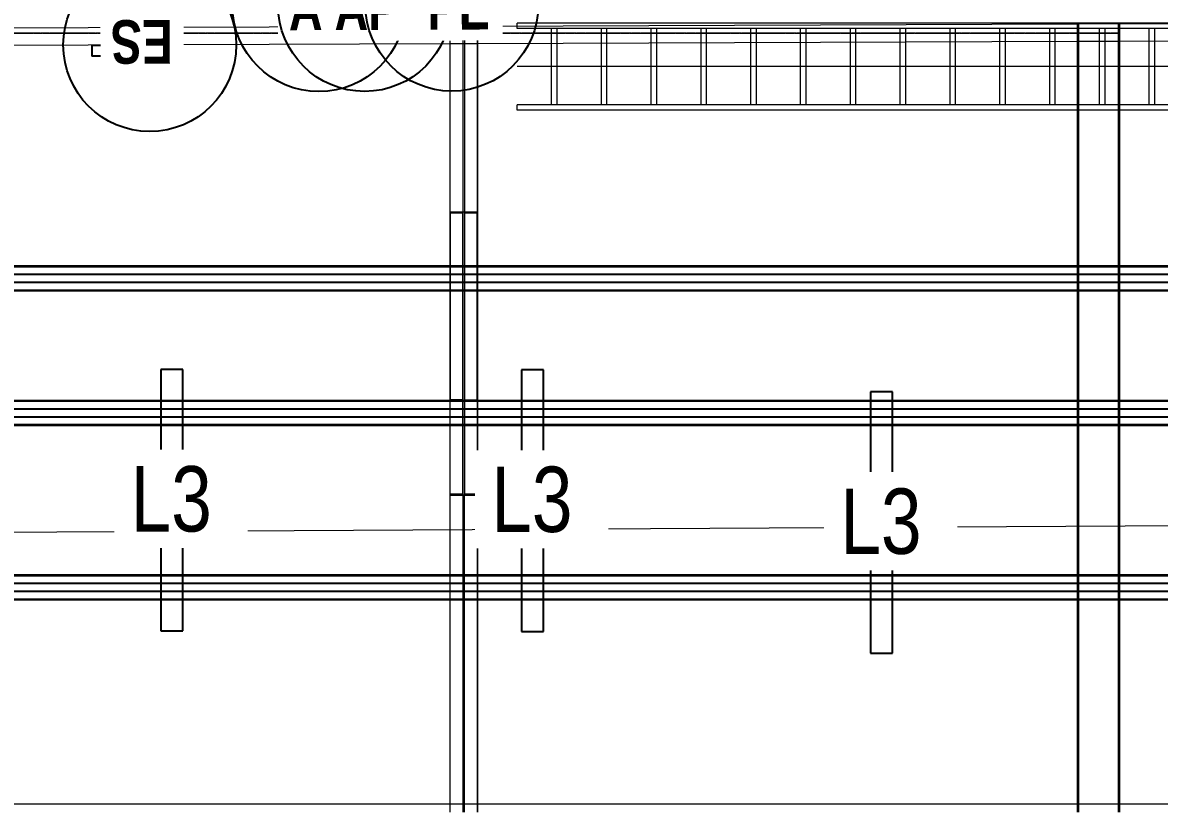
# Model space of a CAD drawing. Header units: centimetres. Extents: x -1906 to 5208, y -261 to 2955.
# Drawn here: x 2541 to 3063, y 2030 to 2389 of the extents above; entities that cross this region are included whole.
import ezdxf

# ---------------------------------------------------------------- set-up
doc = ezdxf.new("R2010")
doc.units = ezdxf.units.CM
doc.linetypes.add('_Overhead_2_', pattern=[0.47625, 0.3175, -0.15875])
for name, color, linetype, lineweight in [('A-ANNO-NOTE', 7, 'Continuous', 18), ('A-FLOR', 7, 'Continuous', 18), ('A-WALL', 7, 'Continuous', 18), ('E-CABL-TRAY', 7, 'Continuous', 18), ('E-CABL-TRAY-CNTR', 7, 'Continuous', 18), ('E-LITE-EQPM', 7, 'Continuous', 18), ('E-LITE-EQPM-IDEN', 7, 'Continuous', 18), ('I-WALL', 7, 'Continuous', 9), ('M-EQPM', 7, 'Continuous', 18), ('P-PIPE', 7, 'Continuous', 18), ('S-BEAM', 7, 'Continuous', 18), ('S-COLS', 7, 'Continuous', 18)]:
    doc.layers.add(name, color=color, linetype=linetype, lineweight=lineweight)
doc.styles.add('Arial_1', font='arial.ttf', dxfattribs={"width": 0.8, "height": 30})
doc.styles.add('Century Gothic_B_1', font='GOTHICB.TTF', dxfattribs={"width": 0.8, "height": 20})

# ---------------------------------------------------------------- blocks, each defined once
blk = doc.blocks.new('Costanera Perfil Z - Parametrizado - h_22cm-1718325-Planta Bodega almacenamiento insumos')
at = {"layer": 'S-BEAM', "color": 254, "lineweight": 9, "true_color": 0xcccccc}
for p, q in [((-5.84, 4686.98), (-5.84, 1495.86)), ((-5.54, 4686.98), (-5.54, 1495.86)), ((-5.5, 1495.86), (-5.5, 4686.98)), ((-5.26, 4686.98), (-5.26, 1495.86)), ((-2.01, 4686.98), (-2.01, 1568.73)), ((-1.67, 4686.98), (-1.67, 1568.73)), ((1.67, 4686.98), (1.67, 1495.86)), ((2.01, 4686.98), (2.01, 1495.86)), ((5.26, 4686.98), (5.26, 1568.73)), ((5.5, 4686.98), (5.5, 1568.73)), ((5.54, 4686.98), (5.54, 1568.73)), ((5.84, 4686.98), (5.84, 1568.73))]:
    blk.add_line(p, q, dxfattribs=at)
blk = doc.blocks.new('Costanera Perfil Z - Parametrizado - h_22cm-1724293-Planta Bodega almacenamiento insumos')
at = {"layer": 'S-BEAM', "color": 254, "lineweight": 9, "true_color": 0xcccccc}
for p, q in [((5.84, -399.29), (5.84, -1162.03)), ((5.84, -1162.03), (5.84, -1174.53)), ((5.84, -1174.53), (5.84, -1961.12))]:
    blk.add_line(p, q, dxfattribs=at)
blk = doc.blocks.new('Costanera Perfil Z - Parametrizado - h_22cm-V76-Planta Bodega almacenamiento insumos')
at = {"layer": 'S-BEAM', "color": 254, "lineweight": 9, "true_color": 0xcccccc}
for p, q in [((-5.84, 464.58), (-5.84, -2653.67)), ((-5.54, 464.58), (-5.54, -2653.67)), ((-5.5, -2653.67), (-5.5, 464.58)), ((-5.26, 464.58), (-5.26, -2653.67)), ((1.67, 464.58), (1.67, -2653.67)), ((2.01, 464.58), (2.01, -2653.67)), ((-2.01, -399.29), (-2.01, -1162.03)), ((-1.67, -399.29), (-1.67, -1162.03)), ((5.26, -399.29), (5.26, -1162.03)), ((5.5, -399.29), (5.5, -1162.03)), ((5.54, -399.29), (5.54, -1961.12)), ((5.84, -399.29), (5.84, -1961.12)), ((-2.01, -1162.03), (-2.01, -1174.53)), ((-1.67, -1162.03), (-1.67, -1174.53)), ((5.26, -1162.03), (5.26, -1174.53)), ((5.5, -1162.03), (5.5, -1174.53)), ((-2.01, -1174.53), (-2.01, -1961.12)), ((-1.67, -1174.53), (-1.67, -1961.12)), ((5.26, -1174.53), (5.26, -1449.93)), ((5.5, -1174.53), (5.5, -1449.93)), ((5.26, -1450.43), (5.26, -1961.12)), ((5.5, -1450.43), (5.5, -1961.12))]:
    blk.add_line(p, q, dxfattribs=at)
blk = doc.blocks.new('PQ_RVR_EST-01_ZZ_ZZ_MO_T_A_rvt-2-Planta Bodega almacenamiento insumos')
at = {"layer": 'S-BEAM', "color": 254, "lineweight": 9, "true_color": 0xcccccc}
for p, q in [((-3353.1, 2277.18), (-3353.1, 2423.81)), ((-3353.1, 2277.18), (-3353.1, 2423.81)), ((-3347.2, 2277.18), (-3347.2, 2423.81)), ((-3346.49, 2423.81), (-3346.49, 2277.18)), ((-3340.6, 2423.81), (-3340.6, 2277.18)), ((-3340.6, 2277.18), (-3340.6, 2423.81)), ((-3347.2, 2277.18), (-3347.2, 2388.89)), ((-3346.49, 2388.89), (-3346.49, 2277.18)), ((-3353.1, 2273.36), (-3353.1, 2277.18)), ((-3353.1, 2273.36), (-3353.1, 2277.18)), ((-3347.2, 2273.36), (-3347.2, 2277.18)), ((-3347.2, 2273.36), (-3347.2, 2277.18)), ((-3346.49, 2277.18), (-3346.49, 2273.36)), ((-3346.49, 2277.18), (-3346.49, 2273.36)), ((-3340.6, 2277.18), (-3340.6, 2273.36)), ((-3340.6, 2273.36), (-3340.6, 2277.18)), ((-3353.1, 2273.01), (-3353.1, 2273.36)), ((-3353.1, 2273.01), (-3353.1, 2273.36)), ((-3353.1, 2269.68), (-3353.1, 2273.01)), ((-3353.1, 2269.68), (-3353.1, 2273.01)), ((-3353.1, 2269.33), (-3353.1, 2269.68)), ((-3353.1, 2269.33), (-3353.1, 2269.68)), ((-3353.1, 2265.5), (-3353.1, 2269.33)), ((-3353.1, 2265.5), (-3353.1, 2269.33)), ((-3347.2, 2273.01), (-3347.2, 2273.36)), ((-3347.2, 2273.01), (-3347.2, 2273.36)), ((-3347.2, 2269.68), (-3347.2, 2273.01)), ((-3347.2, 2269.68), (-3347.2, 2273.01)), ((-3347.2, 2269.33), (-3347.2, 2269.68)), ((-3347.2, 2269.33), (-3347.2, 2269.68)), ((-3347.2, 2265.5), (-3347.2, 2269.33)), ((-3347.2, 2265.5), (-3347.2, 2269.33)), ((-3346.49, 2273.36), (-3346.49, 2273.01)), ((-3346.49, 2273.36), (-3346.49, 2273.01)), ((-3346.49, 2273.01), (-3346.49, 2269.68)), ((-3346.49, 2273.01), (-3346.49, 2269.68)), ((-3346.49, 2269.68), (-3346.49, 2269.33)), ((-3346.49, 2269.68), (-3346.49, 2269.33)), ((-3346.49, 2269.33), (-3346.49, 2265.5)), ((-3346.49, 2269.33), (-3346.49, 2265.5)), ((-3340.6, 2273.36), (-3340.6, 2273.01)), ((-3340.6, 2273.01), (-3340.6, 2273.36)), ((-3340.6, 2273.01), (-3340.6, 2269.68)), ((-3340.6, 2269.68), (-3340.6, 2273.01)), ((-3340.6, 2269.68), (-3340.6, 2269.33)), ((-3340.6, 2269.33), (-3340.6, 2269.68)), ((-3340.6, 2269.33), (-3340.6, 2265.5)), ((-3340.6, 2265.5), (-3340.6, 2269.33)), ((-3353.1, 2215.44), (-3353.1, 2265.5)), ((-3353.1, 2215.44), (-3353.1, 2265.5)), ((-3347.2, 2215.44), (-3347.2, 2265.5)), ((-3347.2, 2215.44), (-3347.2, 2265.5)), ((-3346.49, 2265.5), (-3346.49, 2215.44)), ((-3346.49, 2265.5), (-3346.49, 2215.44)), ((-3340.6, 2265.5), (-3340.6, 2215.44)), ((-3340.6, 2215.44), (-3340.6, 2265.5)), ((-3353.1, 2211.62), (-3353.1, 2215.44)), ((-3353.1, 2211.62), (-3353.1, 2215.44)), ((-3353.1, 2211.27), (-3353.1, 2211.62)), ((-3353.1, 2211.27), (-3353.1, 2211.62)), ((-3347.2, 2211.62), (-3347.2, 2215.44)), ((-3347.2, 2211.62), (-3347.2, 2215.44)), ((-3347.2, 2211.27), (-3347.2, 2211.62)), ((-3347.2, 2211.27), (-3347.2, 2211.62)), ((-3346.49, 2215.44), (-3346.49, 2211.62)), ((-3346.49, 2215.44), (-3346.49, 2211.62)), ((-3346.49, 2211.62), (-3346.49, 2211.27)), ((-3346.49, 2211.62), (-3346.49, 2211.27)), ((-3340.6, 2215.44), (-3340.6, 2211.62)), ((-3340.6, 2211.62), (-3340.6, 2215.44)), ((-3340.6, 2211.62), (-3340.6, 2211.27)), ((-3340.6, 2211.27), (-3340.6, 2211.62)), ((-3353.1, 2207.94), (-3353.1, 2211.27)), ((-3353.1, 2207.94), (-3353.1, 2211.27)), ((-3353.1, 2207.59), (-3353.1, 2207.94)), ((-3353.1, 2207.59), (-3353.1, 2207.94)), ((-3353.1, 2203.76), (-3353.1, 2207.59)), ((-3353.1, 2203.76), (-3353.1, 2207.59)), ((-3347.2, 2207.94), (-3347.2, 2211.27)), ((-3347.2, 2207.94), (-3347.2, 2211.27)), ((-3347.2, 2207.59), (-3347.2, 2207.94)), ((-3347.2, 2207.59), (-3347.2, 2207.94)), ((-3347.2, 2203.76), (-3347.2, 2207.59)), ((-3347.2, 2203.76), (-3347.2, 2207.59)), ((-3346.49, 2211.27), (-3346.49, 2207.94)), ((-3346.49, 2211.27), (-3346.49, 2207.94)), ((-3346.49, 2207.94), (-3346.49, 2207.59)), ((-3346.49, 2207.94), (-3346.49, 2207.59)), ((-3346.49, 2207.59), (-3346.49, 2203.76)), ((-3346.49, 2207.59), (-3346.49, 2203.76)), ((-3340.6, 2211.27), (-3340.6, 2207.94)), ((-3340.6, 2207.94), (-3340.6, 2211.27)), ((-3340.6, 2207.94), (-3340.6, 2207.59)), ((-3340.6, 2207.59), (-3340.6, 2207.94)), ((-3340.6, 2207.59), (-3340.6, 2203.76)), ((-3340.6, 2203.76), (-3340.6, 2207.59)), ((-3353.1, 2171.94), (-3353.1, 2203.76)), ((-3353.1, 2171.94), (-3353.1, 2203.76)), ((-3347.2, 2171.94), (-3347.2, 2203.76)), ((-3347.2, 2171.94), (-3347.2, 2203.76)), ((-3346.49, 2203.76), (-3346.49, 2171.94)), ((-3346.49, 2203.76), (-3346.49, 2171.94)), ((-3340.6, 2203.76), (-3340.6, 2171.94)), ((-3340.6, 2171.94), (-3340.6, 2203.76)), ((-3353.1, 2171.94), (-3340.6, 2171.94)), ((-3347.2, 2171.94), (-3353.1, 2171.94)), ((-3353.1, 2135.51), (-3353.1, 2171.94)), ((-3353.1, 2171.94), (-3347.2, 2171.94)), ((-3347.2, 2171.94), (-3353.1, 2171.94)), ((-3353.1, 2171.94), (-3347.2, 2171.94)), ((-3340.6, 2171.94), (-3353.1, 2171.94)), ((-3353.1, 2135.51), (-3353.1, 2171.94)), ((-3353.1, 2135.51), (-3353.1, 2171.94)), ((-3353.1, 2135.51), (-3353.1, 2171.94)), ((-3346.49, 2171.94), (-3347.2, 2171.94)), ((-3347.2, 2171.94), (-3346.49, 2171.94)), ((-3347.2, 2135.51), (-3347.2, 2171.94)), ((-3347.2, 2135.51), (-3347.2, 2171.94)), ((-3340.6, 2171.94), (-3346.49, 2171.94)), ((-3346.49, 2171.94), (-3340.6, 2171.94)), ((-3340.6, 2171.94), (-3346.49, 2171.94)), ((-3346.49, 2171.94), (-3340.6, 2171.94)), ((-3346.49, 2135.51), (-3346.49, 2171.94)), ((-3346.49, 2135.51), (-3346.49, 2171.94)), ((-3340.6, 2171.94), (-3340.6, 2135.51)), ((-3340.6, 2135.51), (-3340.6, 2171.94)), ((-3340.6, 2135.51), (-3340.6, 2171.94)), ((-3340.6, 2135.51), (-3340.6, 2171.94)), ((-3353.1, 2135.22), (-3353.1, 2135.51)), ((-3353.1, 2131.68), (-3353.1, 2135.51)), ((-3353.1, 2131.68), (-3353.1, 2135.51)), ((-3353.1, 2135.22), (-3353.1, 2135.51)), ((-3353.1, 2131.68), (-3353.1, 2135.22)), ((-3353.1, 2131.68), (-3353.1, 2135.22)), ((-3347.2, 2131.68), (-3347.2, 2135.51)), ((-3347.2, 2135.22), (-3347.2, 2135.51)), ((-3347.2, 2131.68), (-3347.2, 2135.22)), ((-3346.49, 2135.22), (-3346.49, 2135.51)), ((-3346.49, 2131.68), (-3346.49, 2135.51)), ((-3346.49, 2131.68), (-3346.49, 2135.22)), ((-3340.6, 2135.51), (-3340.6, 2135.22)), ((-3340.6, 2135.22), (-3340.6, 2135.51)), ((-3340.6, 2131.68), (-3340.6, 2135.51)), ((-3340.6, 2131.68), (-3340.6, 2135.51)), ((-3340.6, 2135.22), (-3340.6, 2131.68)), ((-3340.6, 2131.68), (-3340.6, 2135.22)), ((-3353.1, 2131.34), (-3353.1, 2131.68)), ((-3353.1, 2131.34), (-3353.1, 2131.68)), ((-3353.1, 2131.34), (-3353.1, 2131.68)), ((-3353.1, 2131.34), (-3353.1, 2131.68)), ((-3353.1, 2127.92), (-3353.1, 2131.34)), ((-3353.1, 2128), (-3353.1, 2131.34)), ((-3353.1, 2128), (-3353.1, 2131.34)), ((-3353.1, 2127.82), (-3353.1, 2131.34)), ((-3347.2, 2131.34), (-3347.2, 2131.68)), ((-3347.2, 2131.34), (-3347.2, 2131.68)), ((-3347.2, 2128), (-3347.2, 2131.34)), ((-3347.2, 2127.82), (-3347.2, 2131.34)), ((-3346.49, 2131.34), (-3346.49, 2131.68)), ((-3346.49, 2131.34), (-3346.49, 2131.68)), ((-3346.49, 2127.82), (-3346.49, 2131.34)), ((-3346.49, 2128), (-3346.49, 2131.34)), ((-3340.6, 2131.68), (-3340.6, 2131.34)), ((-3340.6, 2131.34), (-3340.6, 2131.68)), ((-3340.6, 2131.34), (-3340.6, 2131.68)), ((-3340.6, 2131.34), (-3340.6, 2131.68)), ((-3340.6, 2131.34), (-3340.6, 2127.92)), ((-3340.6, 2127.82), (-3340.6, 2131.34)), ((-3340.6, 2128), (-3340.6, 2131.34)), ((-3340.6, 2128), (-3340.6, 2131.34)), ((-3353.1, 2127.66), (-3353.1, 2128)), ((-3353.1, 2127.66), (-3353.1, 2128)), ((-3353.1, 2123.83), (-3353.1, 2127.92)), ((-3353.1, 2123.83), (-3353.1, 2127.82)), ((-3353.1, 2123.83), (-3353.1, 2127.66)), ((-3353.1, 2123.83), (-3353.1, 2127.66)), ((-3353.1, 2026.4), (-3353.1, 2123.83)), ((-3353.1, 2030.23), (-3353.1, 2123.83)), ((-3353.1, 2030.23), (-3353.1, 2123.83)), ((-3353.1, 2030.23), (-3353.1, 2123.83)), ((-3347.2, 2127.66), (-3347.2, 2128)), ((-3347.2, 2123.83), (-3347.2, 2127.82)), ((-3347.2, 2123.83), (-3347.2, 2127.66)), ((-3347.2, 2030.23), (-3347.2, 2123.83)), ((-3347.2, 2030.23), (-3347.2, 2123.83)), ((-3346.49, 2127.66), (-3346.49, 2128)), ((-3346.49, 2123.83), (-3346.49, 2127.82)), ((-3346.49, 2123.83), (-3346.49, 2127.66)), ((-3346.49, 2030.23), (-3346.49, 2123.83)), ((-3346.49, 2030.23), (-3346.49, 2123.83)), ((-3340.6, 2127.66), (-3340.6, 2128)), ((-3340.6, 2127.66), (-3340.6, 2128)), ((-3340.6, 2127.92), (-3340.6, 2123.83)), ((-3340.6, 2123.83), (-3340.6, 2127.82)), ((-3340.6, 2123.83), (-3340.6, 2127.66)), ((-3340.6, 2123.83), (-3340.6, 2127.66)), ((-3340.6, 2123.83), (-3340.6, 2026.4)), ((-3340.6, 2030.23), (-3340.6, 2123.83)), ((-3340.6, 2030.23), (-3340.6, 2123.83)), ((-3340.6, 2030.23), (-3340.6, 2123.83)), ((-3353.1, 2026.4), (-3353.1, 2030.23)), ((-3353.1, 2026.4), (-3353.1, 2030.23)), ((-3353.1, 2029.93), (-3353.1, 2030.23)), ((-3347.2, 2026.4), (-3347.2, 2030.23)), ((-3347.2, 2029.93), (-3347.2, 2030.23)), ((-3346.49, 2029.93), (-3346.49, 2030.23)), ((-3346.49, 2026.4), (-3346.49, 2030.23)), ((-3340.6, 2029.93), (-3340.6, 2030.23)), ((-3340.6, 2026.4), (-3340.6, 2030.23)), ((-3340.6, 2026.4), (-3340.6, 2030.23))]:
    blk.add_line(p, q, dxfattribs=at)
at = {"layer": 'S-COLS', "color": 253, "lineweight": 9, "true_color": 0xaaaaaa}
for p, q in [((-3353.2, 2301.35), (-3353.2, 2301.94)), ((-3353.2, 2301.35), (-3353.2, 2293.78)), ((-3353.1, 2301.94), (-3340.7, 2301.94)), ((-3347.31, 2301.35), (-3353.1, 2301.35)), ((-3347.31, 2277.18), (-3347.31, 2301.35)), ((-3340.7, 2301.35), (-3346.6, 2301.35)), ((-3346.6, 2301.35), (-3346.6, 2277.18)), ((-3340.7, 2301.94), (-3340.7, 2301.35)), ((-3340.7, 2293.78), (-3340.7, 2301.35)), ((-3353.2, 2293.78), (-3353.2, 2277.18)), ((-3340.7, 2277.18), (-3340.7, 2293.78)), ((-3353.2, 2277.18), (-3353.2, 2273.36)), ((-3347.31, 2273.36), (-3347.31, 2277.18)), ((-3346.6, 2277.18), (-3346.6, 2273.36)), ((-3340.7, 2273.36), (-3340.7, 2277.18)), ((-3353.2, 2273.36), (-3353.2, 2273.01)), ((-3353.2, 2273.01), (-3353.2, 2269.68)), ((-3353.2, 2269.68), (-3353.2, 2269.33)), ((-3353.2, 2269.33), (-3353.2, 2265.5)), ((-3347.31, 2273.01), (-3347.31, 2273.36)), ((-3347.31, 2269.68), (-3347.31, 2273.01)), ((-3347.31, 2269.33), (-3347.31, 2269.68)), ((-3347.31, 2265.5), (-3347.31, 2269.33)), ((-3346.6, 2273.36), (-3346.6, 2273.01)), ((-3346.6, 2273.01), (-3346.6, 2269.68)), ((-3346.6, 2269.68), (-3346.6, 2269.33)), ((-3346.6, 2269.33), (-3346.6, 2265.5)), ((-3340.7, 2273.01), (-3340.7, 2273.36)), ((-3340.7, 2269.68), (-3340.7, 2273.01)), ((-3340.7, 2269.33), (-3340.7, 2269.68)), ((-3340.7, 2265.5), (-3340.7, 2269.33)), ((-3353.2, 2265.5), (-3353.2, 2251.44)), ((-3347.31, 2215.44), (-3347.31, 2265.5)), ((-3346.6, 2265.5), (-3346.6, 2215.44)), ((-3340.7, 2251.44), (-3340.7, 2265.5)), ((-3353.2, 2251.44), (-3353.2, 2215.61)), ((-3340.7, 2215.61), (-3340.7, 2251.44)), ((-3347.31, 2215.61), (-3353.1, 2215.61)), ((-3347.31, 2211.62), (-3347.31, 2215.44)), ((-3347.31, 2211.27), (-3347.31, 2211.62)), ((-3346.6, 2215.61), (-3340.7, 2215.61)), ((-3346.6, 2215.44), (-3346.6, 2211.62)), ((-3346.6, 2211.62), (-3346.6, 2211.27)), ((-3347.31, 2207.94), (-3347.31, 2211.27)), ((-3347.31, 2207.59), (-3347.31, 2207.94)), ((-3347.31, 2203.76), (-3347.31, 2207.59)), ((-3346.6, 2211.27), (-3346.6, 2207.94)), ((-3346.6, 2207.94), (-3346.6, 2207.59)), ((-3346.6, 2207.59), (-3346.6, 2203.76)), ((-3347.31, 2172.52), (-3347.31, 2203.76)), ((-3346.6, 2203.76), (-3346.6, 2172.52)), ((-3353.2, 2171.94), (-3353.2, 2172.52)), ((-3353.1, 2172.52), (-3347.31, 2172.52)), ((-3347.2, 2171.94), (-3353.1, 2171.94)), ((-3347.2, 2171.94), (-3353.1, 2171.94)), ((-3346.49, 2171.94), (-3347.2, 2171.94)), ((-3346.49, 2171.94), (-3347.2, 2171.94)), ((-3346.6, 2172.52), (-3340.7, 2172.52)), ((-3340.7, 2171.94), (-3346.49, 2171.94)), ((-3340.7, 2171.94), (-3346.49, 2171.94)), ((-3340.7, 2172.52), (-3340.7, 2171.94))]:
    blk.add_line(p, q, dxfattribs=at)
at = {"layer": 'S-BEAM', "color": 254, "lineweight": 9, "true_color": 0xcccccc}
for name, p, rotation in [('Costanera Perfil Z - Parametrizado - h_22cm-1718325-Planta Bodega almacenamiento insumos', (-6548.44, 2271.34), 269.9999999999998), ('Costanera Perfil Z - Parametrizado - h_22cm-1718325-Planta Bodega almacenamiento insumos', (-6548.44, 2209.6), 269.9999999999998), ('Costanera Perfil Z - Parametrizado - h_22cm-V76-Planta Bodega almacenamiento insumos', (-4515.13, 2129.67), 89.99999999999964), ('Costanera Perfil Z - Parametrizado - h_22cm-1724293-Planta Bodega almacenamiento insumos', (-4515.13, 2024.39), 89.99999999999964)]:
    blk.add_blockref(name, p, dxfattribs=dict(at, rotation=rotation))
blk = doc.blocks.new('PQ_RVR_ARQ-01_ZZ_ZZ_MO_T_A_rvt-2-Planta Bodega almacenamiento insumos')
at = {"layer": 'A-FLOR', "color": 254, "linetype": '_Overhead_2_', "lineweight": 9, "true_color": 0xd4d4d4}
for p, q in [((-3753.5, 2383.97), (-3353.1, 2383.97)), ((-3353.1, 2383.97), (-3753.5, 2383.97)), ((-3353.1, 2383.97), (-3340.6, 2383.97)), ((-3340.6, 2383.97), (-3353.1, 2383.97)), ((-3340.6, 2383.97), (-3065.2, 2383.97)), ((-3065.2, 2383.97), (-3340.6, 2383.97)), ((-3064.7, 2383.97), (-3045.87, 2383.97)), ((-3045.87, 2383.97), (-3064.7, 2383.97)), ((-3045.87, 2383.97), (-3045.87, 2277.18)), ((-3045.87, 2277.18), (-3045.87, 2383.97)), ((-3045.87, 2277.18), (-3045.87, 2273.36)), ((-3045.87, 2273.36), (-3045.87, 2277.18)), ((-3045.87, 2273.36), (-3045.87, 2273.01)), ((-3045.87, 2273.01), (-3045.87, 2273.36)), ((-3045.87, 2273.01), (-3045.87, 2269.68)), ((-3045.87, 2269.68), (-3045.87, 2273.01)), ((-3045.87, 2269.68), (-3045.87, 2269.33)), ((-3045.87, 2269.33), (-3045.87, 2269.68)), ((-3045.87, 2269.33), (-3045.87, 2265.5)), ((-3045.87, 2265.5), (-3045.87, 2269.33)), ((-3045.87, 2265.5), (-3045.87, 2215.44)), ((-3045.87, 2215.44), (-3045.87, 2265.5)), ((-3045.87, 2215.44), (-3045.87, 2211.62)), ((-3045.87, 2211.62), (-3045.87, 2215.44)), ((-3045.87, 2211.62), (-3045.87, 2211.27)), ((-3045.87, 2211.27), (-3045.87, 2211.62)), ((-3045.87, 2211.27), (-3045.87, 2207.94)), ((-3045.87, 2207.94), (-3045.87, 2211.27)), ((-3045.87, 2207.94), (-3045.87, 2207.59)), ((-3045.87, 2207.59), (-3045.87, 2207.94)), ((-3045.87, 2207.59), (-3045.87, 2203.76)), ((-3045.87, 2203.76), (-3045.87, 2207.59)), ((-3045.87, 2203.76), (-3045.87, 2135.51)), ((-3045.87, 2135.51), (-3045.87, 2203.76)), ((-3045.87, 2135.51), (-3045.87, 2131.68)), ((-3045.87, 2131.68), (-3045.87, 2135.51)), ((-3045.87, 2131.68), (-3045.87, 2131.34)), ((-3045.87, 2131.34), (-3045.87, 2131.68)), ((-3045.87, 2131.34), (-3045.87, 2128)), ((-3045.87, 2128), (-3045.87, 2131.34)), ((-3045.87, 2128), (-3045.87, 2127.66)), ((-3045.87, 2127.66), (-3045.87, 2128)), ((-3045.87, 2127.66), (-3045.87, 2123.83)), ((-3045.87, 2123.83), (-3045.87, 2127.66)), ((-3045.87, 2123.83), (-3045.87, 2030.23)), ((-3045.87, 2030.23), (-3045.87, 2123.83)), ((-3045.87, 2030.23), (-3045.87, 2026.4)), ((-3045.87, 2026.4), (-3045.87, 2030.23))]:
    blk.add_line(p, q, dxfattribs=at)
at = {"layer": 'A-WALL', "color": 253, "lineweight": 9, "true_color": 0xaaaaaa}
for p, q in [((-3065.2, 2277.18), (-3065.2, 2388.11)), ((-3064.7, 2388.11), (-3065.2, 2388.11)), ((-3064.7, 2388.11), (-3064.7, 2277.18)), ((-3046.37, 2383.97), (-3046.37, 2388.18)), ((-3046.37, 2277.18), (-3046.37, 2383.97)), ((-3045.87, 2388.18), (-3045.87, 2383.97)), ((-3045.87, 2383.97), (-3045.87, 2277.18)), ((-3353.1, 2379.04), (-3748.26, 2377.58)), ((-3340.6, 2379.09), (-3353.1, 2379.04)), ((-3065.2, 2380.11), (-3340.6, 2379.09)), ((-3046.37, 2380.18), (-3064.7, 2380.11)), ((-2785.99, 2381.14), (-3045.87, 2380.18)), ((-3065.2, 2273.36), (-3065.2, 2277.18)), ((-3064.7, 2277.18), (-3064.7, 2273.36)), ((-3046.37, 2273.36), (-3046.37, 2277.18)), ((-3045.87, 2277.18), (-3045.87, 2273.36)), ((-3065.2, 2273.01), (-3065.2, 2273.36)), ((-3065.2, 2269.68), (-3065.2, 2273.01)), ((-3065.2, 2269.33), (-3065.2, 2269.68)), ((-3065.2, 2265.5), (-3065.2, 2269.33)), ((-3064.7, 2273.36), (-3064.7, 2273.01)), ((-3064.7, 2273.01), (-3064.7, 2269.68)), ((-3064.7, 2269.68), (-3064.7, 2269.33)), ((-3064.7, 2269.33), (-3064.7, 2265.5)), ((-3046.37, 2273.01), (-3046.37, 2273.36)), ((-3046.37, 2269.68), (-3046.37, 2273.01)), ((-3046.37, 2269.33), (-3046.37, 2269.68)), ((-3046.37, 2265.5), (-3046.37, 2269.33)), ((-3045.87, 2273.36), (-3045.87, 2273.01)), ((-3045.87, 2273.01), (-3045.87, 2269.68)), ((-3045.87, 2269.68), (-3045.87, 2269.33)), ((-3045.87, 2269.33), (-3045.87, 2265.5)), ((-3065.2, 2215.44), (-3065.2, 2265.5)), ((-3064.7, 2265.5), (-3064.7, 2215.44)), ((-3046.37, 2215.44), (-3046.37, 2265.5)), ((-3045.87, 2265.5), (-3045.87, 2215.44)), ((-3065.2, 2211.62), (-3065.2, 2215.44)), ((-3065.2, 2211.27), (-3065.2, 2211.62)), ((-3064.7, 2215.44), (-3064.7, 2211.62)), ((-3064.7, 2211.62), (-3064.7, 2211.27)), ((-3046.37, 2211.62), (-3046.37, 2215.44)), ((-3046.37, 2211.27), (-3046.37, 2211.62)), ((-3045.87, 2215.44), (-3045.87, 2211.62)), ((-3045.87, 2211.62), (-3045.87, 2211.27)), ((-3065.2, 2207.94), (-3065.2, 2211.27)), ((-3065.2, 2207.59), (-3065.2, 2207.94)), ((-3065.2, 2203.76), (-3065.2, 2207.59)), ((-3064.7, 2211.27), (-3064.7, 2207.94)), ((-3064.7, 2207.94), (-3064.7, 2207.59)), ((-3064.7, 2207.59), (-3064.7, 2203.76)), ((-3046.37, 2207.94), (-3046.37, 2211.27)), ((-3046.37, 2207.59), (-3046.37, 2207.94)), ((-3046.37, 2203.76), (-3046.37, 2207.59)), ((-3045.87, 2211.27), (-3045.87, 2207.94)), ((-3045.87, 2207.94), (-3045.87, 2207.59)), ((-3045.87, 2207.59), (-3045.87, 2203.76)), ((-3065.2, 2135.51), (-3065.2, 2203.76)), ((-3064.7, 2203.76), (-3064.7, 2135.51)), ((-3046.37, 2135.51), (-3046.37, 2203.76)), ((-3045.87, 2203.76), (-3045.87, 2135.51)), ((-3065.2, 2135.22), (-3065.2, 2135.51)), ((-3065.2, 2131.68), (-3065.2, 2135.22)), ((-3064.7, 2135.51), (-3064.7, 2135.22)), ((-3064.7, 2135.22), (-3064.7, 2131.68)), ((-3046.37, 2131.68), (-3046.37, 2135.51)), ((-3045.87, 2135.51), (-3045.87, 2131.68)), ((-3065.2, 2131.34), (-3065.2, 2131.68)), ((-3065.2, 2129.38), (-3065.2, 2131.34)), ((-3065.2, 2128), (-3065.2, 2129.38)), ((-3064.7, 2131.68), (-3064.7, 2131.34)), ((-3064.7, 2131.34), (-3064.7, 2129.38)), ((-3064.7, 2129.38), (-3064.7, 2128)), ((-3046.37, 2131.34), (-3046.37, 2131.68)), ((-3046.37, 2128), (-3046.37, 2131.34)), ((-3045.87, 2131.68), (-3045.87, 2131.34)), ((-3045.87, 2131.34), (-3045.87, 2128)), ((-3065.2, 2127.66), (-3065.2, 2128)), ((-3065.2, 2123.83), (-3065.2, 2127.66)), ((-3065.2, 2030.23), (-3065.2, 2123.83)), ((-3064.7, 2128), (-3064.7, 2127.66)), ((-3064.7, 2127.66), (-3064.7, 2123.83)), ((-3064.7, 2123.83), (-3064.7, 2030.23)), ((-3046.37, 2127.66), (-3046.37, 2128)), ((-3046.37, 2123.83), (-3046.37, 2127.66)), ((-3046.37, 2030.23), (-3046.37, 2123.83)), ((-3045.87, 2128), (-3045.87, 2127.66)), ((-3045.87, 2127.66), (-3045.87, 2123.83)), ((-3045.87, 2123.83), (-3045.87, 2030.23)), ((-3065.2, 2026.4), (-3065.2, 2030.23)), ((-3064.7, 2030.23), (-3064.7, 2026.4)), ((-3046.37, 2026.4), (-3046.37, 2030.23)), ((-3045.87, 2030.23), (-3045.87, 2026.4))]:
    blk.add_line(p, q, dxfattribs=at)
at = {"layer": 'I-WALL', "color": 253, "true_color": 0xaaaaaa}
for p, q in [((-2576.17, 2389.91), (-3064.7, 2388.11)), ((-3353.1, 2387.04), (-4115.83, 2384.22)), ((-3340.6, 2387.09), (-3353.1, 2387.04)), ((-3065.2, 2388.11), (-3340.6, 2387.09))]:
    blk.add_line(p, q, dxfattribs=at)
blk = doc.blocks.new('RVR-PQ-Dispositivo - Enchufe Simple-1742773-Planta Bodega almacenamiento insumos')
at = {"layer": 'M-EQPM', "color": 96, "lineweight": 25, "true_color": 0x008000}
for p, q in [((-3646.08, 2377.96), (-3636.08, 2378)), ((-3646.08, 2377.96), (-3646.06, 2372.96)), ((-3636.06, 2373), (-3636.08, 2378)), ((-3636.06, 2373), (-3646.06, 2372.96))]:
    blk.add_line(p, q, dxfattribs=at)
blk = doc.blocks.new('M_Strip Lighting Fixtures - 1200 1 Lamp - 120-V183-Planta Bodega almacenamiento insumos')
at = {"layer": 'E-LITE-EQPM', "color": 30, "lineweight": 25, "true_color": 0xff8000}
for p, q in [((0, -5), (0, 5)), ((0, 5), (69.21, 5)), ((79.21, 5), (120, 5)), ((120, 5), (120, -5)), ((69.15, -5), (0, -5)), ((120, -5), (79.15, -5))]:
    blk.add_line(p, q, dxfattribs=at)
blk = doc.blocks.new('M_Strip Lighting Fixtures - 1200 1 Lamp - 120-V184-Planta Bodega almacenamiento insumos')
at = {"layer": 'E-LITE-EQPM', "color": 30, "lineweight": 25, "true_color": 0xff8000}
for p, q in [((0, -5), (0, 5)), ((0, 5), (68.1, 5)), ((78.1, 5), (120, 5)), ((120, 5), (120, -5)), ((68.05, -5), (0, -5)), ((120, -5), (78.05, -5))]:
    blk.add_line(p, q, dxfattribs=at)
blk = doc.blocks.new('M_Strip Lighting Fixtures - 1200 1 Lamp - 120-V185-Planta Bodega almacenamiento insumos')
at = {"layer": 'E-LITE-EQPM', "color": 30, "lineweight": 25, "true_color": 0xff8000}
for p, q in [((0, -5), (0, 5)), ((0, 5), (57.19, 5)), ((67.19, 5), (120, 5)), ((120, 5), (120, -5)), ((57.13, -5), (0, -5)), ((120, -5), (67.13, -5))]:
    blk.add_line(p, q, dxfattribs=at)

msp = doc.modelspace()

# ---------------------------------------------------------------- linework, layer by layer
at = {"layer": 'A-ANNO-NOTE', "color": 5, "lineweight": 25, "true_color": 0x0000ff}
msp.add_circle((2677.38, 2396.82), 39.69, dxfattribs=at)
at = {"layer": 'A-ANNO-NOTE', "color": 96, "lineweight": 25, "true_color": 0x008000}
msp.add_circle((2599.74, 2378.53), 39.69, dxfattribs=at)
at = {"layer": 'E-CABL-TRAY', "lineweight": 9}
for p, q in [((2768.38, 2386.06), (2768.38, 2388.6)), ((3139.37, 2388.6), (2768.38, 2388.6)), ((3136.58, 2386.06), (2768.38, 2386.06)), ((2784.02, 2386.06), (2784.02, 2351.14)), ((2786.56, 2386.06), (2786.56, 2351.14)), ((2806.88, 2386.06), (2806.88, 2351.14)), ((2809.42, 2386.06), (2809.42, 2351.14)), ((2829.74, 2386.06), (2829.74, 2351.14)), ((2832.28, 2386.06), (2832.28, 2351.14)), ((2852.6, 2386.06), (2852.6, 2351.14)), ((2855.14, 2386.06), (2855.14, 2351.14)), ((2875.46, 2386.06), (2875.46, 2351.14)), ((2878, 2386.06), (2878, 2351.14)), ((2898.32, 2386.06), (2898.32, 2351.14)), ((2900.86, 2386.06), (2900.86, 2351.14)), ((2921.18, 2386.06), (2921.18, 2351.14)), ((2923.72, 2386.06), (2923.72, 2351.14)), ((2944.04, 2386.06), (2944.04, 2351.14)), ((2946.58, 2386.06), (2946.58, 2351.14)), ((2966.9, 2386.06), (2966.9, 2351.14)), ((2969.44, 2386.06), (2969.44, 2351.14)), ((2989.76, 2386.06), (2989.76, 2351.14)), ((2992.3, 2386.06), (2992.3, 2351.14)), ((3012.62, 2386.06), (3012.62, 2351.14)), ((3015.16, 2386.06), (3015.16, 2351.14)), ((3035.48, 2386.06), (3035.48, 2351.14)), ((3038.02, 2386.06), (3038.02, 2351.14)), ((3058.34, 2386.06), (3058.34, 2351.14)), ((3060.88, 2386.06), (3060.88, 2351.14)), ((2768.38, 2348.6), (2768.38, 2351.14)), ((3130.88, 2351.14), (2768.38, 2351.14)), ((3130.88, 2348.6), (2768.38, 2348.6))]:
    msp.add_line(p, q, dxfattribs=at)
at = {"layer": 'E-CABL-TRAY-CNTR', "lineweight": 9}
msp.add_line((3130.88, 2368.6), (2768.38, 2368.6), dxfattribs=at)
at = {"layer": 'P-PIPE', "color": 6, "lineweight": 9, "true_color": 0xff00ff}
msp.add_line((2189.3, 2153.19), (4048.87, 2163.23), dxfattribs=at)

# ---------------------------------------------------------------- block references
at = {"lineweight": 5}
for name in ['PQ_RVR_ARQ-01_ZZ_ZZ_MO_T_A_rvt-2-Planta Bodega almacenamiento insumos', 'PQ_RVR_EST-01_ZZ_ZZ_MO_T_A_rvt-2-Planta Bodega almacenamiento insumos']:
    msp.add_blockref(name, (6090.75, 0), dxfattribs=at)
at = {"layer": 'E-LITE-EQPM', "color": 30, "lineweight": 25, "true_color": 0xff8000, "extrusion": (0, 0, -1), "rotation": 269.9999999999994}
for name, p in [('M_Strip Lighting Fixtures - 1200 1 Lamp - 120-V183-Planta Bodega almacenamiento insumos', (-2609.88, 2229.64)), ('M_Strip Lighting Fixtures - 1200 1 Lamp - 120-V184-Planta Bodega almacenamiento insumos', (-2775.4, 2229.43)), ('M_Strip Lighting Fixtures - 1200 1 Lamp - 120-V185-Planta Bodega almacenamiento insumos', (-2935.6, 2219.38))]:
    msp.add_blockref(name, p, dxfattribs=at)
at = {"layer": 'M-EQPM', "color": 96, "lineweight": 25, "true_color": 0x008000}
msp.add_blockref('RVR-PQ-Dispositivo - Enchufe Simple-1742773-Planta Bodega almacenamiento insumos', (6219.18, 0.47), dxfattribs=at)

# ---------------------------------------------------------------- next in the draw order: texts
at = {"layer": 'A-ANNO-NOTE', "color": 5, "lineweight": 25, "true_color": 0x0000ff, "insert": (2663.56, 2405.31), "char_height": 20, "width": 35.9156, "attachment_point": 1, "rotation": 0.2118, "style": 'Century Gothic_B_1', "bg_fill": 3, "box_fill_scale": 1.25, "bg_fill_color": 256, "bg_fill_true_color": 13158600, "bg_fill_transparency": 0}
msp.add_mtext('AP', dxfattribs=at)
at = {"layer": 'A-ANNO-NOTE', "color": 96, "lineweight": 25, "true_color": 0x008000, "insert": (2610.4, 2370.03), "char_height": 20, "width": 28.2194, "attachment_point": 1, "rotation": 180.2118, "style": 'Century Gothic_B_1', "bg_fill": 3, "box_fill_scale": 1.25, "bg_fill_color": 256, "bg_fill_true_color": 13158600, "bg_fill_transparency": 0}
msp.add_mtext('ES', dxfattribs=at)
at = {"layer": 'E-LITE-EQPM-IDEN', "lineweight": 9, "char_height": 30, "width": 46.1772, "attachment_point": 1, "style": 'Arial_1', "bg_fill": 3, "box_fill_scale": 1.25, "bg_fill_color": 256, "bg_fill_true_color": 13158600, "bg_fill_transparency": 0}
for insert in [(2590.95, 2185.25), (2756.47, 2185.04), (2916.67, 2174.99)]:
    msp.add_mtext('L3', dxfattribs=dict(at, insert=insert))

# ---------------------------------------------------------------- next in the draw order: linework, layer by layer
at = {"layer": 'A-ANNO-NOTE', "color": 5, "lineweight": 25, "true_color": 0x0000ff}
msp.add_circle((2698.34, 2396.9), 39.69, dxfattribs=at)

# ---------------------------------------------------------------- next in the draw order: texts
at = {"layer": 'A-ANNO-NOTE', "color": 5, "lineweight": 25, "true_color": 0x0000ff, "insert": (2684.51, 2405.39), "char_height": 20, "width": 35.9156, "attachment_point": 1, "rotation": 0.2118, "style": 'Century Gothic_B_1', "bg_fill": 3, "box_fill_scale": 1.25, "bg_fill_color": 256, "bg_fill_true_color": 13158600, "bg_fill_transparency": 0}
msp.add_mtext('AP', dxfattribs=at)

# ---------------------------------------------------------------- next in the draw order: linework, layer by layer
at = {"layer": 'A-ANNO-NOTE', "color": 96, "lineweight": 25, "true_color": 0x008000}
msp.add_circle((2738.39, 2397.05), 39.69, dxfattribs=at)

# ---------------------------------------------------------------- next in the draw order: texts
at = {"layer": 'A-ANNO-NOTE', "color": 96, "lineweight": 25, "true_color": 0x008000, "insert": (2727.21, 2405.55), "char_height": 20, "width": 29.5021, "attachment_point": 1, "rotation": 0.2118, "style": 'Century Gothic_B_1', "bg_fill": 3, "box_fill_scale": 1.25, "bg_fill_color": 256, "bg_fill_true_color": 13158600, "bg_fill_transparency": 0}
msp.add_mtext('PE', dxfattribs=at)

doc.saveas('drawing.dxf')
